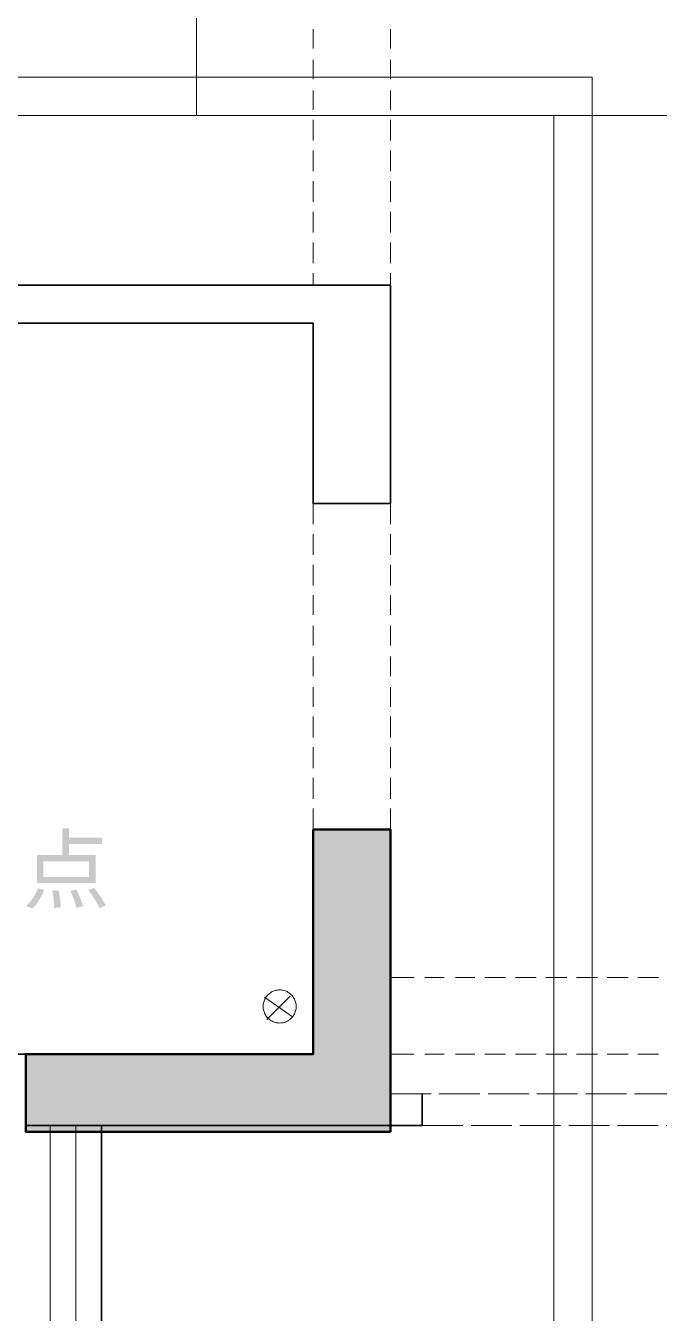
# Model space of a CAD drawing. Header units: millimetres. Extents: x -4600 to 229000, y -4300 to 19460.
# Drawn here: x 208034 to 210011, y 3562 to 7580 of the extents above; entities that cross this region are included whole.
import ezdxf

# ---------------------------------------------------------------- set-up
doc = ezdxf.new("R2010")
doc.units = ezdxf.units.MM
doc.header["$LTSCALE"] = 100
doc.linetypes.add('DASHED', pattern=[1.524, 1.27, -0.254])
for name, color, linetype, lineweight in [('A-EX-BEAM', 8, 'Continuous', 13), ('A-EX-OPENING', 8, 'DASHED', 13), ('A-EX-SERVICE', 6, 'Continuous', 13), ('A-EX-STRUCT', 7, 'Continuous', 50), ('A-EX-WALL', 7, 'Continuous', 35), ('A-EX-WINDOW', 4, 'Continuous', 18), ('A-TEXT', 7, 'Continuous', 18), ('R2-COLD', 5, 'Continuous', 18), ('R2-HOT', 1, 'Continuous', 18)]:
    doc.layers.add(name, color=color, linetype=linetype, lineweight=lineweight)

# ---------------------------------------------------------------- blocks, each defined once
blk = doc.blocks.new('SOURCE_PROPOSED')
at = {"layer": 'A-EX-STRUCT'}
blk.add_hatch(color=256, dxfattribs=at).paths.add_polyline_path([(8931.4, 3271.9), (9172.2, 3271.9), (9172.2, 2328.5), (8033.6, 2328.5), (8033.6, 2570.8), (8931.4, 2570.8)])
at = {"layer": 'A-EX-BEAM'}
for p, q in [((8931.4, 5769.8), (8931.4, 5708.6)), ((9172.2, 5769.8), (9172.2, 5708.6)), ((8931.4, 5674.1), (8931.4, 5612.9)), ((9172.2, 5674.1), (9172.2, 5612.9)), ((8931.4, 5578.4), (8931.4, 5517.2)), ((9172.2, 5578.4), (9172.2, 5517.2)), ((8931.4, 5486.6), (8931.4, 5421.6)), ((9172.2, 5486.6), (9172.2, 5421.6)), ((8931.4, 5390.9), (8931.4, 5325.9)), ((9172.2, 5390.9), (9172.2, 5325.9)), ((8931.4, 5295.3), (8931.4, 5230.2)), ((9172.2, 5295.3), (9172.2, 5230.2)), ((8931.4, 5199.6), (8931.4, 5134.5)), ((9172.2, 5199.6), (9172.2, 5134.5)), ((8931.4, 5103.9), (8931.4, 5038.9)), ((9172.2, 5103.9), (9172.2, 5038.9)), ((8931.4, 5008.3), (8931.4, 4970)), ((9172.2, 5008.3), (9172.2, 4970)), ((8931.4, 4289.2), (8931.4, 4224.2)), ((9172.2, 4289.2), (9172.2, 4224.2)), ((8931.4, 4193.6), (8931.4, 4128.6)), ((9172.2, 4193.6), (9172.2, 4128.6)), ((8931.4, 4098), (8931.4, 4033)), ((9172.2, 4098), (9172.2, 4033)), ((8931.4, 4002.4), (8931.4, 3941.2)), ((9172.2, 4002.4), (9172.2, 3941.2)), ((8931.4, 3906.8), (8931.4, 3845.6)), ((9172.2, 3906.8), (9172.2, 3845.6)), ((8931.4, 3811.2), (8931.4, 3750)), ((9172.2, 3811.2), (9172.2, 3750)), ((8931.4, 3715.6), (8931.4, 3654.4)), ((9172.2, 3715.6), (9172.2, 3654.4)), ((8931.4, 3623.8), (8931.4, 3558.8)), ((9172.2, 3623.8), (9172.2, 3558.8)), ((8931.4, 3528.2), (8931.4, 3463.1)), ((9172.2, 3528.2), (9172.2, 3463.1)), ((8931.4, 3432.5), (8931.4, 3367.5)), ((9172.2, 3432.5), (9172.2, 3367.5)), ((8931.4, 3336.9), (8931.4, 3271.9)), ((9172.2, 3336.9), (9172.2, 3271.9)), ((9172.2, 2809.2), (9244.9, 2809.2)), ((9279.3, 2809.2), (9340.4, 2809.2)), ((9374.8, 2809.2), (9436, 2809.2)), ((9466.6, 2809.2), (9531.6, 2809.2)), ((9562.2, 2809.2), (9627.2, 2809.2)), ((9657.8, 2809.2), (9722.7, 2809.2)), ((9753.3, 2809.2), (9818.3, 2809.2)), ((9848.9, 2809.2), (9913.9, 2809.2)), ((9944.5, 2809.2), (10009.5, 2809.2)), ((9172.2, 2570.8), (9244.9, 2570.8)), ((9279.3, 2570.8), (9340.4, 2570.8)), ((9374.8, 2570.8), (9436, 2570.8)), ((9466.6, 2570.8), (9531.6, 2570.8)), ((9562.2, 2570.8), (9627.2, 2570.8)), ((9657.8, 2570.8), (9722.7, 2570.8)), ((9753.3, 2570.8), (9818.3, 2570.8)), ((9848.9, 2570.8), (9913.9, 2570.8)), ((9944.5, 2570.8), (10009.5, 2570.8))]:
    blk.add_line(p, q, dxfattribs=at)
at = {"layer": 'A-EX-OPENING'}
for p, q in [((9172.2, 2447.1), (10430, 2447.1)), ((9271.6, 2347.6), (10430, 2347.6))]:
    blk.add_line(p, q, dxfattribs=at)
at = {"layer": 'A-EX-SERVICE'}
for p, q in [((8931.4, 5769.8), (8931.4, 5708.6)), ((9172.2, 5769.8), (9172.2, 5708.6)), ((8931.4, 5674.1), (8931.4, 5612.9)), ((9172.2, 5674.1), (9172.2, 5612.9)), ((8931.4, 5578.4), (8931.4, 5517.2)), ((9172.2, 5578.4), (9172.2, 5517.2)), ((8931.4, 5486.6), (8931.4, 5421.6)), ((9172.2, 5486.6), (9172.2, 5421.6)), ((8931.4, 5390.9), (8931.4, 5325.9)), ((9172.2, 5390.9), (9172.2, 5325.9)), ((8931.4, 5295.3), (8931.4, 5230.2)), ((9172.2, 5295.3), (9172.2, 5230.2)), ((8931.4, 5199.6), (8931.4, 5134.5)), ((9172.2, 5199.6), (9172.2, 5134.5)), ((8931.4, 5103.9), (8931.4, 5038.9)), ((9172.2, 5103.9), (9172.2, 5038.9)), ((8931.4, 5008.3), (8931.4, 4970)), ((9172.2, 5008.3), (9172.2, 4970)), ((8931.4, 4289.2), (8931.4, 4224.2)), ((9172.2, 4289.2), (9172.2, 4224.2)), ((8931.4, 4193.6), (8931.4, 4128.6)), ((9172.2, 4193.6), (9172.2, 4128.6)), ((8931.4, 4098), (8931.4, 4033)), ((9172.2, 4098), (9172.2, 4033)), ((8931.4, 4002.4), (8931.4, 3941.2)), ((9172.2, 4002.4), (9172.2, 3941.2)), ((8931.4, 3906.8), (8931.4, 3845.6)), ((9172.2, 3906.8), (9172.2, 3845.6)), ((8931.4, 3811.2), (8931.4, 3750)), ((9172.2, 3811.2), (9172.2, 3750)), ((8931.4, 3715.6), (8931.4, 3654.4)), ((9172.2, 3715.6), (9172.2, 3654.4)), ((8931.4, 3623.8), (8931.4, 3558.8)), ((9172.2, 3623.8), (9172.2, 3558.8)), ((8931.4, 3528.2), (8931.4, 3463.1)), ((9172.2, 3528.2), (9172.2, 3463.1)), ((8931.4, 3432.5), (8931.4, 3367.5)), ((9172.2, 3432.5), (9172.2, 3367.5)), ((8931.4, 3336.9), (8931.4, 3271.9)), ((9172.2, 3336.9), (9172.2, 3271.9)), ((9172.2, 2809.2), (9244.9, 2809.2)), ((9279.3, 2809.2), (9340.4, 2809.2)), ((9374.8, 2809.2), (9436, 2809.2)), ((9466.6, 2809.2), (9531.6, 2809.2)), ((9562.2, 2809.2), (9627.2, 2809.2)), ((9657.8, 2809.2), (9722.7, 2809.2)), ((9753.3, 2809.2), (9818.3, 2809.2)), ((9848.9, 2809.2), (9913.9, 2809.2)), ((9944.5, 2809.2), (10009.5, 2809.2)), ((8866.4, 2686.8), (8778.5, 2748)), ((8786.1, 2679.1), (8858.7, 2751.8)), ((9172.2, 2570.8), (9244.9, 2570.8)), ((9279.3, 2570.8), (9340.4, 2570.8)), ((9374.8, 2570.8), (9436, 2570.8)), ((9466.6, 2570.8), (9531.6, 2570.8)), ((9562.2, 2570.8), (9627.2, 2570.8)), ((9657.8, 2570.8), (9722.7, 2570.8)), ((9753.3, 2570.8), (9818.3, 2570.8)), ((9848.9, 2570.8), (9913.9, 2570.8)), ((9944.5, 2570.8), (10009.5, 2570.8))]:
    blk.add_line(p, q, dxfattribs=at)
for points in [[(8826.2, 2770.9), (8822.7, 2770.8), (8819.2, 2770.4), (8815.8, 2769.9), (8812.5, 2769.1), (8809.3, 2768.1), (8806.2, 2766.9), (8803.1, 2765.5), (8800.2, 2763.9), (8797.4, 2762.1), (8794.7, 2760.2), (8792.2, 2758), (8789.8, 2755.8), (8787.5, 2753.4), (8785.4, 2750.8), (8783.5, 2748.1), (8781.7, 2745.3), (8780.1, 2742.4), (8778.7, 2739.4), (8777.5, 2736.2), (8776.5, 2733), (8775.7, 2729.7), (8775.1, 2726.3), (8774.8, 2722.8), (8774.6, 2719.3)], [(8877.9, 2719.3), (8877.7, 2722.8), (8877.4, 2726.3), (8876.8, 2729.7), (8876, 2733), (8875, 2736.2), (8873.8, 2739.4), (8872.4, 2742.4), (8870.8, 2745.3), (8869, 2748.1), (8867.1, 2750.8), (8865, 2753.4), (8862.7, 2755.8), (8860.3, 2758), (8857.8, 2760.2), (8855.1, 2762.1), (8852.3, 2763.9), (8849.4, 2765.5), (8846.3, 2766.9), (8843.2, 2768.1), (8840, 2769.1), (8836.6, 2769.9), (8833.3, 2770.4), (8829.8, 2770.8), (8826.2, 2770.9)], [(8774.6, 2719.3), (8774.8, 2715.7), (8775.1, 2712.3), (8775.7, 2708.9), (8776.5, 2705.6), (8777.5, 2702.3), (8778.7, 2699.2), (8780.1, 2696.1), (8781.7, 2693.2), (8783.5, 2690.4), (8785.4, 2687.7), (8787.5, 2685.2), (8789.8, 2682.8), (8792.2, 2680.5), (8794.7, 2678.4), (8797.4, 2676.5), (8800.2, 2674.7), (8803.1, 2673.1), (8806.2, 2671.7), (8809.3, 2670.5), (8812.5, 2669.5), (8815.8, 2668.7), (8819.2, 2668.1), (8822.7, 2667.8), (8826.2, 2667.6)], [(8826.2, 2667.6), (8829.8, 2667.8), (8833.3, 2668.1), (8836.6, 2668.7), (8840, 2669.5), (8843.2, 2670.5), (8846.3, 2671.7), (8849.4, 2673.1), (8852.3, 2674.7), (8855.1, 2676.5), (8857.8, 2678.4), (8860.3, 2680.5), (8862.7, 2682.8), (8865, 2685.2), (8867.1, 2687.7), (8869, 2690.4), (8870.8, 2693.2), (8872.4, 2696.1), (8873.8, 2699.2), (8875, 2702.3), (8876, 2705.6), (8876.8, 2708.9), (8877.4, 2712.3), (8877.7, 2715.7), (8877.9, 2719.3)]]:
    blk.add_lwpolyline(points, dxfattribs=at)
at = {"layer": 'A-EX-STRUCT'}
blk.add_lwpolyline([(8931.4, 3271.9), (9172.2, 3271.9), (9172.2, 2328.5), (8033.6, 2328.5), (8033.6, 2570.8), (8931.4, 2570.8)], close=True, dxfattribs=at)
at = {"layer": 'A-EX-WALL'}
for p, q in [((6591.9, 4970), (9172.2, 4970)), ((9172.2, 4970), (9172.2, 4289.2)), ((8931.4, 4851.4), (6472.9, 4851.4)), ((8931.4, 4289.2), (8931.4, 4851.4)), ((9172.2, 4289.2), (8931.4, 4289.2)), ((9172.2, 3271.9), (8931.4, 3271.9)), ((8931.4, 3271.9), (8931.4, 2570.8)), ((9172.2, 2447.1), (9172.2, 3271.9)), ((8931.4, 2570.8), (6350, 2570.8)), ((9172.2, 2447.1), (9172.2, 2347.6)), ((9271.6, 2347.6), (9271.6, 2447.1)), ((8270, 2347.6), (8033.6, 2347.6)), ((8270, 2347.6), (8270, 0)), ((8270, 2347.6), (9271.6, 2347.6))]:
    blk.add_line(p, q, dxfattribs=at)
at = {"layer": 'A-EX-WINDOW'}
for p, q in [((8109.9, 0), (8109.9, 2347.6)), ((8189.9, 0), (8189.9, 2347.6))]:
    blk.add_line(p, q, dxfattribs=at)
blk = doc.blocks.new('R2_WATER')
at = {"layer": 'A-TEXT'}
h = blk.add_hatch(color=256, dxfattribs=at)
h.paths.add_polyline_path([(8069.1, 3191.9), (8069.1, 3104.6), (8251.6, 3104.6), (8251.6, 3191.9), (8168.4, 3191.9), (8168.4, 3226.5), (8272.1, 3226.5), (8272.1, 3245.9), (8168.4, 3245.9), (8168.4, 3274.8), (8147.9, 3274.8), (8147.9, 3191.9), (8069.1, 3191.9)])
h.paths.add_polyline_path([(8088.5, 3172.5), (8231.2, 3172.5), (8231.2, 3123.7), (8088.5, 3123.7), (8088.5, 3172.5)], flags=0)
h = blk.add_hatch(color=256, dxfattribs=at)
edge = h.paths.add_edge_path()
edge.add_spline(control_points=[(8072.1, 3087.9), (8063.6, 3067.7), (8049.7, 3045.6), (8035.3, 3033.1)], knot_values=[0, 0, 0, 0, 1, 1, 1, 1], degree=3, periodic=0)
edge.add_line((8035.3, 3033.1), (8053.8, 3024.1))
edge.add_spline(control_points=[(8053.8, 3024.1), (8068.8, 3038.6), (8082.7, 3061.5), (8091.5, 3082.8)], knot_values=[0, 0, 0, 0, 1, 1, 1, 1], degree=3, periodic=0)
edge.add_line((8091.5, 3082.8), (8072.1, 3087.9))
h = blk.add_hatch(color=256, dxfattribs=at)
edge = h.paths.add_edge_path()
edge.add_spline(control_points=[(8116.6, 3080.6), (8120.1, 3062.8), (8122.3, 3039.9), (8122.3, 3026.3)], knot_values=[0, 0, 0, 0, 1, 1, 1, 1], degree=3, periodic=0)
edge.add_line((8122.3, 3026.3), (8143, 3029))
edge.add_spline(control_points=[(8143, 3029), (8142.8, 3042.1), (8140, 3064.7), (8135.9, 3082.2)], knot_values=[0, 0, 0, 0, 1, 1, 1, 1], degree=3, periodic=0)
edge.add_line((8135.9, 3082.2), (8116.6, 3080.6))
h = blk.add_hatch(color=256, dxfattribs=at)
edge = h.paths.add_edge_path()
edge.add_spline(control_points=[(8173, 3080.3), (8181, 3063.4), (8189.1, 3040.5), (8192.1, 3026.8)], knot_values=[0, 0, 0, 0, 1, 1, 1, 1], degree=3, periodic=0)
edge.add_line((8192.1, 3026.8), (8212.1, 3032))
edge.add_spline(control_points=[(8212.1, 3032), (8208.8, 3045.6), (8200.1, 3067.7), (8191.6, 3084.4)], knot_values=[0, 0, 0, 0, 1, 1, 1, 1], degree=3, periodic=0)
edge.add_line((8191.6, 3084.4), (8173, 3080.3))
h = blk.add_hatch(color=256, dxfattribs=at)
edge = h.paths.add_edge_path()
edge.add_spline(control_points=[(8228.7, 3082.5), (8242.3, 3065.3), (8257.6, 3041), (8263.9, 3026)], knot_values=[0, 0, 0, 0, 1, 1, 1, 1], degree=3, periodic=0)
edge.add_line((8263.9, 3026), (8283.3, 3034.2))
edge.add_spline(control_points=[(8283.3, 3034.2), (8276.5, 3049.2), (8260.6, 3072.4), (8247, 3089.6)], knot_values=[0, 0, 0, 0, 1, 1, 1, 1], degree=3, periodic=0)
edge.add_line((8247, 3089.6), (8228.7, 3082.5))
at = {"layer": 'R2-COLD'}
for points in [[(13505.1, 10917.6), (13505.1, 5499.4), (9682, 5499.4)], [(8566.9, 6614.7), (8566.9, 5499.4), (9682, 5499.4)], [(438.7, 4415.4), (438.7, 5499.4), (9682, 5499.4)], [(9682, 397.6), (9682, 5499.4), (5857.7, 5499.4), (5857.7, 4064.9)], [(6049, 2436.9), (6049, 5499.4), (9682, 5499.4)], [(7613, 2885.6), (7613, 5499.4), (9682, 5499.4)]]:
    blk.add_lwpolyline(points, dxfattribs=at)
at = {"layer": 'R2-HOT'}
blk.add_lwpolyline([(9802, 517.6), (9802, 5619.4), (5977.7, 5619.4), (5977.7, 4184.9)], dxfattribs=at)
blk = doc.blocks.new('A06_SHEET')
for name in ['SOURCE_PROPOSED', 'R2_WATER']:
    blk.add_blockref(name, (0, 1800))

msp = doc.modelspace()

# ---------------------------------------------------------------- block references
msp.add_blockref('A06_SHEET', (200000, 0))

doc.saveas('drawing.dxf')
